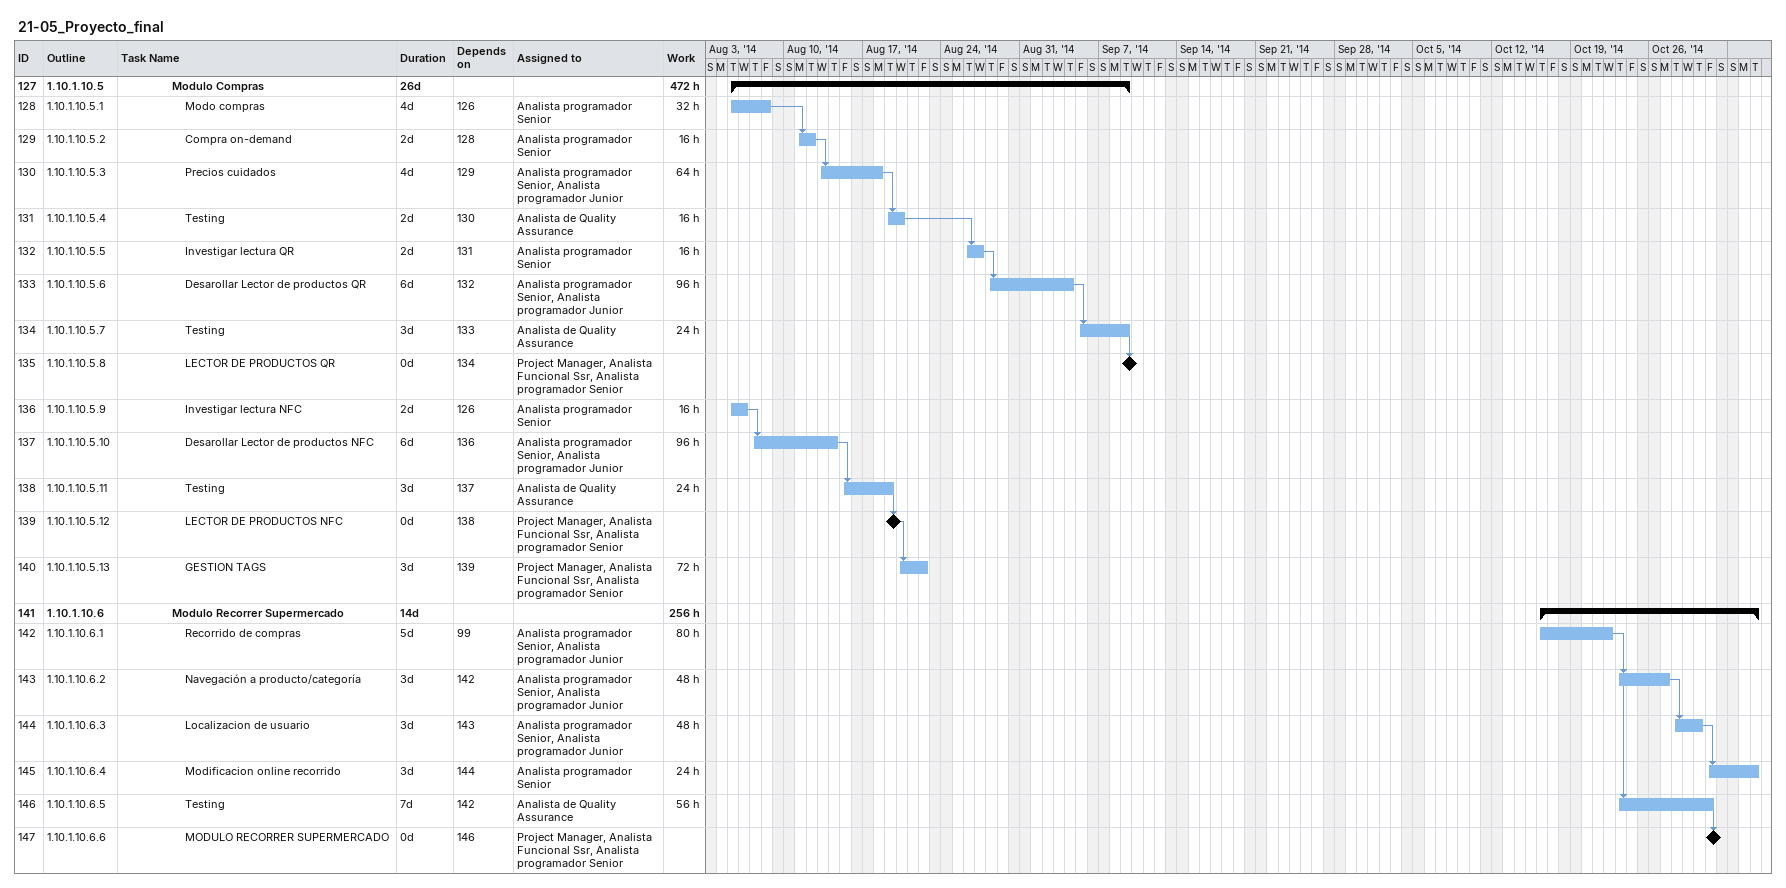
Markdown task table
21-05_Proyecto_final

| ID | WBS | Task | Duration | Start | Finish | Predecessors | Resources | Work (h) |
|---|---|---|---|---|---|---|---|---|
| 127 | 1.10.1.10.5 | **Modulo Compras** | 26d | 2014-08-05 | 2014-09-09 |  |  | 472 |
| 128 | 1.10.1.10.5.1 | Modo compras | 4d | 2014-08-05 | 2014-08-08 | 126 | Analista programador Senior | 32 |
| 129 | 1.10.1.10.5.2 | Compra on-demand | 2d | 2014-08-11 | 2014-08-12 | 128 | Analista programador Senior | 16 |
| 130 | 1.10.1.10.5.3 | Precios cuidados | 4d | 2014-08-13 | 2014-08-18 | 129 | Analista programador Senior, Analista programador Junior | 64 |
| 131 | 1.10.1.10.5.4 | Testing | 2d | 2014-08-19 | 2014-08-20 | 130 | Analista de Quality Assurance | 16 |
| 132 | 1.10.1.10.5.5 | Investigar lectura QR | 2d | 2014-08-26 | 2014-08-27 | 131 | Analista programador Senior | 16 |
| 133 | 1.10.1.10.5.6 | Desarollar Lector de productos QR | 6d | 2014-08-28 | 2014-09-04 | 132 | Analista programador Senior, Analista programador Junior | 96 |
| 134 | 1.10.1.10.5.7 | Testing | 3d | 2014-09-05 | 2014-09-09 | 133 | Analista de Quality Assurance | 24 |
| 135 | 1.10.1.10.5.8 | LECTOR DE PRODUCTOS QR | 0d | 2014-09-09 | 2014-09-09 | 134 | Project Manager, Analista Funcional Ssr, Analista programador Senior |  |
| 136 | 1.10.1.10.5.9 | Investigar lectura NFC | 2d | 2014-08-05 | 2014-08-06 | 126 | Analista programador Senior | 16 |
| 137 | 1.10.1.10.5.10 | Desarollar Lector de productos NFC | 6d | 2014-08-07 | 2014-08-14 | 136 | Analista programador Senior, Analista programador Junior | 96 |
| 138 | 1.10.1.10.5.11 | Testing | 3d | 2014-08-15 | 2014-08-19 | 137 | Analista de Quality Assurance | 24 |
| 139 | 1.10.1.10.5.12 | LECTOR DE PRODUCTOS NFC | 0d | 2014-08-19 | 2014-08-19 | 138 | Project Manager, Analista Funcional Ssr, Analista programador Senior |  |
| 140 | 1.10.1.10.5.13 | GESTION TAGS | 3d | 2014-08-20 | 2014-08-22 | 139 | Project Manager, Analista Funcional Ssr, Analista programador Senior | 72 |
| 141 | 1.10.1.10.6 | **Modulo Recorrer Supermercado** | 14d | 2014-10-16 | 2014-11-04 |  |  | 256 |
| 142 | 1.10.1.10.6.1 | Recorrido de compras | 5d | 2014-10-16 | 2014-10-22 | 99 | Analista programador Senior, Analista programador Junior | 80 |
| 143 | 1.10.1.10.6.2 | Navegación a producto/categoría | 3d | 2014-10-23 | 2014-10-27 | 142 | Analista programador Senior, Analista programador Junior | 48 |
| 144 | 1.10.1.10.6.3 | Localizacion de usuario | 3d | 2014-10-28 | 2014-10-30 | 143 | Analista programador Senior, Analista programador Junior | 48 |
| 145 | 1.10.1.10.6.4 | Modificacion online recorrido | 3d | 2014-10-31 | 2014-11-04 | 144 | Analista programador Senior | 24 |
| 146 | 1.10.1.10.6.5 | Testing | 7d | 2014-10-23 | 2014-10-31 | 142 | Analista de Quality Assurance | 56 |
| 147 | 1.10.1.10.6.6 | MODULO RECORRER SUPERMERCADO | 0d | 2014-10-31 | 2014-10-31 | 146 | Project Manager, Analista Funcional Ssr, Analista programador Senior |  |
